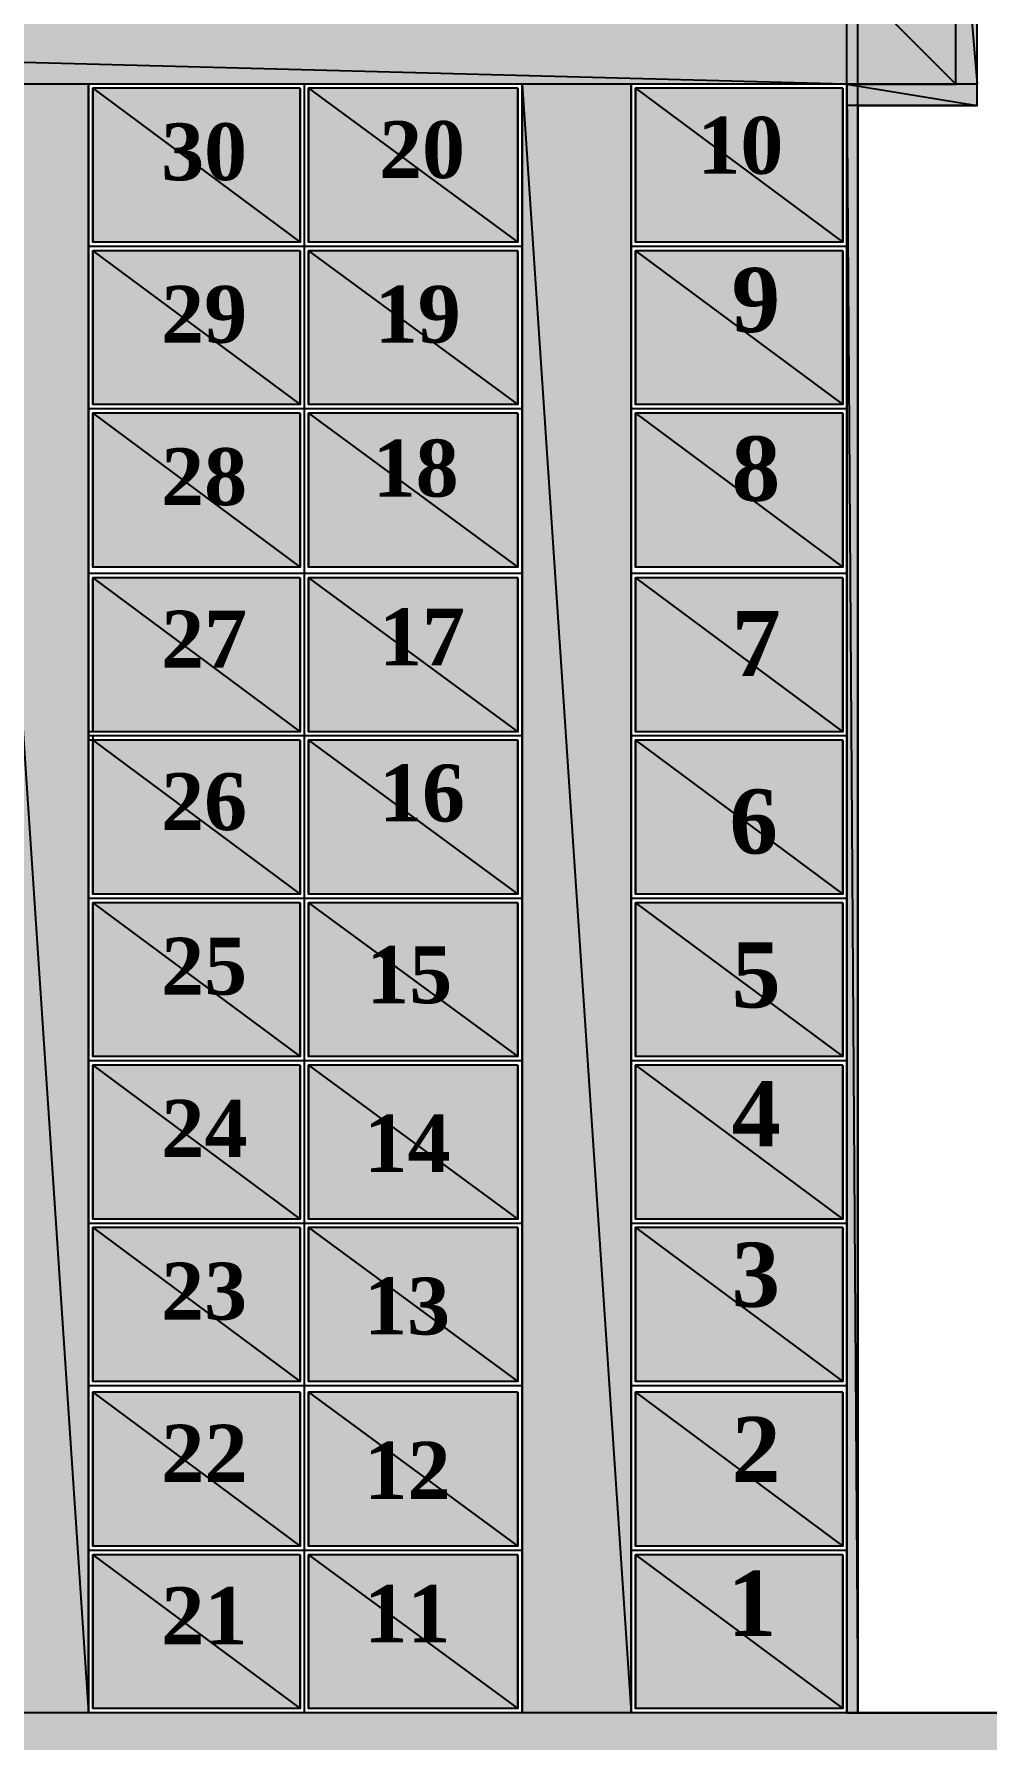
# Model space of a CAD drawing. Header units: millimetres. Extents: x 6 to 745025, y -1528 to 119936.
# Drawn here: x 153.2 to 172.08, y 96.97 to 130.75 of the extents above; entities that cross this region are included whole.
import ezdxf

# ---------------------------------------------------------------- set-up
doc = ezdxf.new("R2010")
doc.units = ezdxf.units.MM
doc.header["$MEASUREMENT"] = 0
doc.layers.get('0').update_dxf_attribs({"linetype": 'CONTINUOUS'})
doc.styles.add('Times New Roman$101H0', font='')
doc.styles.get('Times New Roman$101H0').set_extended_font_data('Times New Roman', bold=True)

msp = doc.modelspace()

# ---------------------------------------------------------------- hatches: boundary and pattern name
at = {"true_color": 0x00b85c}
h = msp.add_hatch(color=0, dxfattribs=at)
h.paths.add_polyline_path([(171.887, 134.719), (171.464, 134.719), (171.887, 129.766)])
h.paths.add_polyline_path([(171.464, 134.719), (171.887, 129.766), (171.464, 129.766)])
at = {"true_color": 0x000078}
h = msp.add_hatch(color=0, dxfattribs=at)
h.paths.add_polyline_path([(169.517, 131.925), (87.602, 131.925), (169.517, 129.766)])
h.paths.add_polyline_path([(87.602, 131.925), (169.517, 129.766), (87.602, 129.766)])
h = msp.add_hatch(color=0, dxfattribs=at)
h.paths.add_polyline_path([(171.464, 131.925), (169.305, 131.925), (171.464, 129.766)])
h.paths.add_polyline_path([(169.305, 131.925), (171.464, 129.766), (169.305, 129.766)])
h = msp.add_hatch(color=0, dxfattribs=at)
h.paths.add_polyline_path([(154.277, 129.766), (152.118, 129.766), (154.277, 97.508)])
h.paths.add_polyline_path([(152.118, 129.766), (154.277, 97.508), (152.118, 97.508)])
h = msp.add_hatch(color=0, dxfattribs=at)
h.paths.add_polyline_path([(165.029, 129.766), (162.87, 129.766), (165.029, 97.508)])
h.paths.add_polyline_path([(162.87, 129.766), (165.029, 97.508), (162.87, 97.508)])
h = msp.add_hatch(color=0, dxfattribs=at)
h.paths.add_polyline_path([(169.517, 129.766), (169.305, 129.766), (169.517, 97.508)])
h.paths.add_polyline_path([(169.305, 129.766), (169.517, 97.508), (169.305, 97.508)])
at = {"true_color": 0x00b85c}
h = msp.add_hatch(color=0, dxfattribs=at)
h.paths.add_polyline_path([(171.887, 129.766), (169.305, 129.766), (171.887, 129.342)])
h.paths.add_polyline_path([(169.305, 129.766), (171.887, 129.342), (169.305, 129.342)])
at = {"true_color": 0x000028}
h = msp.add_hatch(color=0, dxfattribs=at)
h.paths.add_polyline_path([(158.468, 129.681), (154.361, 129.681), (158.468, 126.633)])
h.paths.add_polyline_path([(154.361, 129.681), (158.468, 126.633), (154.361, 126.633)])
h = msp.add_hatch(color=0, dxfattribs=at)
h.paths.add_polyline_path([(162.786, 129.681), (158.637, 129.681), (162.786, 126.633)])
h.paths.add_polyline_path([(158.637, 129.681), (162.786, 126.633), (158.637, 126.633)])
h = msp.add_hatch(color=0, dxfattribs=at)
h.paths.add_polyline_path([(169.22, 129.681), (165.114, 129.681), (169.22, 126.633)])
h.paths.add_polyline_path([(165.114, 129.681), (169.22, 126.633), (165.114, 126.633)])
h = msp.add_hatch(color=0, dxfattribs=at)
h.paths.add_polyline_path([(158.468, 126.464), (154.361, 126.464), (158.468, 123.416)])
h.paths.add_polyline_path([(154.361, 126.464), (158.468, 123.416), (154.361, 123.416)])
h = msp.add_hatch(color=0, dxfattribs=at)
h.paths.add_polyline_path([(162.786, 126.464), (158.637, 126.464), (162.786, 123.416)])
h.paths.add_polyline_path([(158.637, 126.464), (162.786, 123.416), (158.637, 123.416)])
h = msp.add_hatch(color=0, dxfattribs=at)
h.paths.add_polyline_path([(169.22, 126.464), (165.114, 126.464), (169.22, 123.416)])
h.paths.add_polyline_path([(165.114, 126.464), (169.22, 123.416), (165.114, 123.416)])
h = msp.add_hatch(color=0, dxfattribs=at)
h.paths.add_polyline_path([(158.468, 123.246), (154.361, 123.246), (158.468, 120.198)])
h.paths.add_polyline_path([(154.361, 123.246), (158.468, 120.198), (154.361, 120.198)])
h = msp.add_hatch(color=0, dxfattribs=at)
h.paths.add_polyline_path([(162.786, 123.246), (158.637, 123.246), (162.786, 120.198)])
h.paths.add_polyline_path([(158.637, 123.246), (162.786, 120.198), (158.637, 120.198)])
h = msp.add_hatch(color=0, dxfattribs=at)
h.paths.add_polyline_path([(169.22, 123.246), (165.114, 123.246), (169.22, 120.198)])
h.paths.add_polyline_path([(165.114, 123.246), (169.22, 120.198), (165.114, 120.198)])
h = msp.add_hatch(color=0, dxfattribs=at)
h.paths.add_polyline_path([(158.468, 119.987), (154.361, 119.987), (158.468, 116.939)])
h.paths.add_polyline_path([(154.361, 119.987), (158.468, 116.939), (154.361, 116.939)])
h = msp.add_hatch(color=0, dxfattribs=at)
h.paths.add_polyline_path([(162.786, 119.987), (158.637, 119.987), (162.786, 116.939)])
h.paths.add_polyline_path([(158.637, 119.987), (162.786, 116.939), (158.637, 116.939)])
h = msp.add_hatch(color=0, dxfattribs=at)
h.paths.add_polyline_path([(169.22, 119.987), (165.114, 119.987), (169.22, 116.939)])
h.paths.add_polyline_path([(165.114, 119.987), (169.22, 116.939), (165.114, 116.939)])
h = msp.add_hatch(color=0, dxfattribs=at)
h.paths.add_polyline_path([(158.468, 116.769), (154.361, 116.769), (158.468, 113.721)])
h.paths.add_polyline_path([(154.361, 116.769), (158.468, 113.721), (154.361, 113.721)])
h = msp.add_hatch(color=0, dxfattribs=at)
h.paths.add_polyline_path([(162.786, 116.769), (158.637, 116.769), (162.786, 113.721)])
h.paths.add_polyline_path([(158.637, 116.769), (162.786, 113.721), (158.637, 113.721)])
h = msp.add_hatch(color=0, dxfattribs=at)
h.paths.add_polyline_path([(169.22, 116.769), (165.114, 116.769), (169.22, 113.721)])
h.paths.add_polyline_path([(165.114, 116.769), (169.22, 113.721), (165.114, 113.721)])
h = msp.add_hatch(color=0, dxfattribs=at)
h.paths.add_polyline_path([(158.468, 113.552), (154.361, 113.552), (158.468, 110.504)])
h.paths.add_polyline_path([(154.361, 113.552), (158.468, 110.504), (154.361, 110.504)])
h = msp.add_hatch(color=0, dxfattribs=at)
h.paths.add_polyline_path([(162.786, 113.552), (158.637, 113.552), (162.786, 110.504)])
h.paths.add_polyline_path([(158.637, 113.552), (162.786, 110.504), (158.637, 110.504)])
h = msp.add_hatch(color=0, dxfattribs=at)
h.paths.add_polyline_path([(169.22, 113.552), (165.114, 113.552), (169.22, 110.504)])
h.paths.add_polyline_path([(165.114, 113.552), (169.22, 110.504), (165.114, 110.504)])
h = msp.add_hatch(color=0, dxfattribs=at)
h.paths.add_polyline_path([(158.468, 110.335), (154.361, 110.335), (158.468, 107.287)])
h.paths.add_polyline_path([(154.361, 110.335), (158.468, 107.287), (154.361, 107.287)])
h = msp.add_hatch(color=0, dxfattribs=at)
h.paths.add_polyline_path([(162.786, 110.335), (158.637, 110.335), (162.786, 107.287)])
h.paths.add_polyline_path([(158.637, 110.335), (162.786, 107.287), (158.637, 107.287)])
h = msp.add_hatch(color=0, dxfattribs=at)
h.paths.add_polyline_path([(169.22, 110.335), (165.114, 110.335), (169.22, 107.287)])
h.paths.add_polyline_path([(165.114, 110.335), (169.22, 107.287), (165.114, 107.287)])
h = msp.add_hatch(color=0, dxfattribs=at)
h.paths.add_polyline_path([(158.468, 107.117), (154.361, 107.117), (158.468, 104.069)])
h.paths.add_polyline_path([(154.361, 107.117), (158.468, 104.069), (154.361, 104.069)])
h = msp.add_hatch(color=0, dxfattribs=at)
h.paths.add_polyline_path([(162.786, 107.117), (158.637, 107.117), (162.786, 104.069)])
h.paths.add_polyline_path([(158.637, 107.117), (162.786, 104.069), (158.637, 104.069)])
h = msp.add_hatch(color=0, dxfattribs=at)
h.paths.add_polyline_path([(169.22, 107.117), (165.114, 107.117), (169.22, 104.069)])
h.paths.add_polyline_path([(165.114, 107.117), (169.22, 104.069), (165.114, 104.069)])
h = msp.add_hatch(color=0, dxfattribs=at)
h.paths.add_polyline_path([(158.468, 103.858), (154.361, 103.858), (158.468, 100.81)])
h.paths.add_polyline_path([(154.361, 103.858), (158.468, 100.81), (154.361, 100.81)])
h = msp.add_hatch(color=0, dxfattribs=at)
h.paths.add_polyline_path([(162.786, 103.858), (158.637, 103.858), (162.786, 100.81)])
h.paths.add_polyline_path([(158.637, 103.858), (162.786, 100.81), (158.637, 100.81)])
h = msp.add_hatch(color=0, dxfattribs=at)
h.paths.add_polyline_path([(169.22, 103.858), (165.114, 103.858), (169.22, 100.81)])
h.paths.add_polyline_path([(165.114, 103.858), (169.22, 100.81), (165.114, 100.81)])
h = msp.add_hatch(color=0, dxfattribs=at)
h.paths.add_polyline_path([(158.468, 100.64), (154.361, 100.64), (158.468, 97.592)])
h.paths.add_polyline_path([(154.361, 100.64), (158.468, 97.592), (154.361, 97.592)])
h = msp.add_hatch(color=0, dxfattribs=at)
h.paths.add_polyline_path([(162.786, 100.64), (158.637, 100.64), (162.786, 97.592)])
h.paths.add_polyline_path([(158.637, 100.64), (162.786, 97.592), (158.637, 97.592)])
h = msp.add_hatch(color=0, dxfattribs=at)
h.paths.add_polyline_path([(169.22, 100.64), (165.114, 100.64), (169.22, 97.592)])
h.paths.add_polyline_path([(165.114, 100.64), (169.22, 97.592), (165.114, 97.592)])
at = {"true_color": 0x000078}
h = msp.add_hatch(color=0, dxfattribs=at)
h.paths.add_polyline_path([(195.806, 97.508), (104.789, 97.508), (195.806, 95.349)])
h.paths.add_polyline_path([(104.789, 97.508), (195.806, 95.349), (104.789, 95.349)])

# ---------------------------------------------------------------- linework, layer by layer
at = {"color": 0, "linetype": 'Continuous', "lineweight": 25, "true_color": 0x000007}
for p, q in [((171.464, 129.766), (171.464, 135.142)), ((171.887, 129.342), (171.887, 134.719)), ((154.277, 129.766), (154.277, 97.508)), ((158.552, 129.766), (154.277, 129.766)), ((158.552, 129.766), (158.552, 97.508)), ((162.87, 129.766), (158.552, 129.766)), ((162.87, 129.766), (162.87, 97.508)), ((165.029, 129.766), (165.029, 97.508)), ((169.305, 129.766), (165.029, 129.766)), ((169.305, 129.766), (169.305, 97.508)), ((169.305, 129.766), (171.464, 129.766)), ((154.361, 129.681), (154.361, 126.633)), ((158.468, 129.681), (154.361, 129.681)), ((158.468, 129.681), (158.468, 126.633)), ((158.637, 129.681), (158.637, 126.633)), ((162.786, 129.681), (158.637, 129.681)), ((162.786, 129.681), (162.786, 126.633)), ((165.114, 129.681), (165.114, 126.633)), ((169.22, 129.681), (165.114, 129.681)), ((169.22, 129.681), (169.22, 126.633)), ((169.517, 129.342), (169.517, 97.508)), ((169.517, 129.342), (171.887, 129.342)), ((158.552, 126.548), (154.277, 126.548)), ((158.468, 126.633), (154.361, 126.633)), ((154.361, 126.464), (154.361, 123.416)), ((158.468, 126.464), (154.361, 126.464)), ((158.468, 126.464), (158.468, 123.416)), ((162.87, 126.548), (158.552, 126.548)), ((162.786, 126.633), (158.637, 126.633)), ((158.637, 126.464), (158.637, 123.416)), ((162.786, 126.464), (158.637, 126.464)), ((162.786, 126.464), (162.786, 123.416)), ((169.305, 126.548), (165.029, 126.548)), ((169.22, 126.633), (165.114, 126.633)), ((165.114, 126.464), (165.114, 123.416)), ((169.22, 126.464), (165.114, 126.464)), ((169.22, 126.464), (169.22, 123.416)), ((158.552, 123.331), (154.277, 123.331)), ((158.468, 123.416), (154.361, 123.416)), ((162.87, 123.331), (158.552, 123.331)), ((162.786, 123.416), (158.637, 123.416)), ((169.305, 123.331), (165.029, 123.331)), ((169.305, 123.331), (165.029, 123.331)), ((169.22, 123.416), (165.114, 123.416)), ((154.361, 123.246), (154.361, 120.198)), ((158.468, 123.246), (154.361, 123.246)), ((158.468, 123.246), (158.468, 120.198)), ((158.637, 123.246), (158.637, 120.198)), ((162.786, 123.246), (158.637, 123.246)), ((162.786, 123.246), (162.786, 120.198)), ((165.114, 123.246), (165.114, 120.198)), ((169.22, 123.246), (165.114, 123.246)), ((169.22, 123.246), (169.22, 120.198)), ((158.552, 120.071), (154.277, 120.071)), ((158.468, 120.198), (154.361, 120.198)), ((154.361, 119.987), (154.361, 116.939)), ((158.468, 119.987), (154.361, 119.987)), ((158.468, 119.987), (158.468, 116.939)), ((162.87, 120.071), (158.552, 120.071)), ((162.786, 120.198), (158.637, 120.198)), ((158.637, 119.987), (158.637, 116.939)), ((162.786, 119.987), (158.637, 119.987)), ((162.786, 119.987), (162.786, 116.939)), ((169.305, 120.071), (165.029, 120.071)), ((169.22, 120.198), (165.114, 120.198)), ((165.114, 119.987), (165.114, 116.939)), ((169.22, 119.987), (165.114, 119.987)), ((169.22, 119.987), (169.22, 116.939)), ((158.468, 116.939), (154.277, 116.939)), ((162.786, 116.939), (158.637, 116.939)), ((169.22, 116.939), (165.114, 116.939)), ((158.552, 116.854), (154.277, 116.854)), ((158.468, 116.769), (154.277, 116.769)), ((154.361, 116.854), (154.361, 113.721)), ((158.468, 116.769), (158.468, 113.721)), ((162.87, 116.854), (158.552, 116.854)), ((158.637, 116.769), (158.637, 113.721)), ((162.786, 116.769), (158.637, 116.769)), ((162.786, 116.769), (162.786, 113.721)), ((169.305, 116.854), (165.029, 116.854)), ((165.114, 116.769), (165.114, 113.721)), ((169.22, 116.769), (165.114, 116.769)), ((169.22, 116.769), (169.22, 113.721)), ((158.552, 113.637), (154.277, 113.637)), ((158.468, 113.721), (154.361, 113.721)), ((154.361, 113.552), (154.361, 110.504)), ((158.468, 113.552), (154.361, 113.552)), ((158.468, 113.552), (158.468, 110.504)), ((162.87, 113.637), (158.552, 113.637)), ((162.786, 113.721), (158.637, 113.721)), ((158.637, 113.552), (158.637, 110.504)), ((162.786, 113.552), (158.637, 113.552)), ((162.786, 113.552), (162.786, 110.504)), ((169.305, 113.637), (165.029, 113.637)), ((169.22, 113.721), (165.114, 113.721)), ((165.114, 113.552), (165.114, 110.504)), ((169.22, 113.552), (165.114, 113.552)), ((169.22, 113.552), (169.22, 110.504)), ((158.468, 110.504), (154.361, 110.504)), ((162.786, 110.504), (158.637, 110.504)), ((169.22, 110.504), (165.114, 110.504)), ((158.552, 110.419), (154.277, 110.419)), ((154.361, 110.335), (154.361, 107.287)), ((158.468, 110.335), (154.361, 110.335)), ((158.468, 110.335), (158.468, 107.287)), ((162.87, 110.419), (158.552, 110.419)), ((158.637, 110.335), (158.637, 107.287)), ((162.786, 110.335), (158.637, 110.335)), ((162.786, 110.335), (162.786, 107.287)), ((169.305, 110.419), (165.029, 110.419)), ((165.114, 110.335), (165.114, 107.287)), ((169.22, 110.335), (165.114, 110.335)), ((169.22, 110.335), (169.22, 107.287)), ((158.552, 107.202), (154.277, 107.202)), ((158.468, 107.287), (154.361, 107.287)), ((154.361, 107.117), (154.361, 104.069)), ((158.468, 107.117), (154.361, 107.117)), ((158.468, 107.117), (158.468, 104.069)), ((162.87, 107.202), (158.552, 107.202)), ((162.786, 107.287), (158.637, 107.287)), ((158.637, 107.117), (158.637, 104.069)), ((162.786, 107.117), (158.637, 107.117)), ((162.786, 107.117), (162.786, 104.069)), ((169.305, 107.202), (165.029, 107.202)), ((169.22, 107.287), (165.114, 107.287)), ((165.114, 107.117), (165.114, 104.069)), ((169.22, 107.117), (165.114, 107.117)), ((169.22, 107.117), (169.22, 104.069)), ((158.468, 104.069), (154.361, 104.069)), ((162.786, 104.069), (158.637, 104.069)), ((169.22, 104.069), (165.114, 104.069)), ((158.552, 103.985), (154.277, 103.985)), ((154.361, 103.858), (154.361, 100.81)), ((158.468, 103.858), (154.361, 103.858)), ((158.468, 103.858), (158.468, 100.81)), ((162.87, 103.985), (158.552, 103.985)), ((158.637, 103.858), (158.637, 100.81)), ((162.786, 103.858), (158.637, 103.858)), ((162.786, 103.858), (162.786, 100.81)), ((169.305, 103.985), (165.029, 103.985)), ((165.114, 103.858), (165.114, 100.81)), ((169.22, 103.858), (165.114, 103.858)), ((169.22, 103.858), (169.22, 100.81)), ((158.552, 100.725), (154.277, 100.725)), ((158.468, 100.81), (154.361, 100.81)), ((162.87, 100.725), (158.552, 100.725)), ((162.786, 100.81), (158.637, 100.81)), ((169.305, 100.725), (165.029, 100.725)), ((169.22, 100.81), (165.114, 100.81)), ((154.361, 100.64), (154.361, 97.592)), ((158.468, 100.64), (154.361, 100.64)), ((158.468, 100.64), (158.468, 97.592)), ((158.637, 100.64), (158.637, 97.592)), ((162.786, 100.64), (158.637, 100.64)), ((162.786, 100.64), (162.786, 97.592)), ((165.114, 100.64), (165.114, 97.592)), ((169.22, 100.64), (165.114, 100.64)), ((169.22, 100.64), (169.22, 97.592)), ((158.552, 97.508), (154.277, 97.508)), ((158.468, 97.592), (154.361, 97.592)), ((162.87, 97.508), (158.552, 97.508)), ((162.786, 97.592), (158.637, 97.592)), ((169.305, 97.508), (165.029, 97.508)), ((169.22, 97.592), (165.114, 97.592)), ((169.305, 97.508), (190.641, 97.508))]:
    msp.add_line(p, q, dxfattribs=at)
at = {"color": 0, "linetype": 'Continuous', "lineweight": -2, "true_color": 0x00b85c}
for points in [[(171.887, 134.719), (171.464, 134.719), (171.887, 129.766)], [(171.464, 134.719), (171.887, 129.766), (171.464, 129.766)], [(171.887, 129.766), (169.305, 129.766), (171.887, 129.342)], [(169.305, 129.766), (171.887, 129.342), (169.305, 129.342)]]:
    msp.add_lwpolyline(points, close=True, dxfattribs=at)
at = {"color": 0, "linetype": 'Continuous', "lineweight": -2, "true_color": 0x000078}
for points in [[(169.517, 131.925), (87.602, 131.925), (169.517, 129.766)], [(87.602, 131.925), (169.517, 129.766), (87.602, 129.766)], [(171.464, 131.925), (169.305, 131.925), (171.464, 129.766)], [(169.305, 131.925), (171.464, 129.766), (169.305, 129.766)], [(154.277, 129.766), (152.118, 129.766), (154.277, 97.508)], [(152.118, 129.766), (154.277, 97.508), (152.118, 97.508)], [(165.029, 129.766), (162.87, 129.766), (165.029, 97.508)], [(162.87, 129.766), (165.029, 97.508), (162.87, 97.508)], [(169.517, 129.766), (169.305, 129.766), (169.517, 97.508)], [(169.305, 129.766), (169.517, 97.508), (169.305, 97.508)], [(195.806, 97.508), (104.789, 97.508), (195.806, 95.349)]]:
    msp.add_lwpolyline(points, close=True, dxfattribs=at)
at = {"color": 0, "linetype": 'Continuous', "lineweight": -2, "true_color": 0x000028}
for points in [[(158.468, 129.681), (154.361, 129.681), (158.468, 126.633)], [(154.361, 129.681), (158.468, 126.633), (154.361, 126.633)], [(162.786, 129.681), (158.637, 129.681), (162.786, 126.633)], [(158.637, 129.681), (162.786, 126.633), (158.637, 126.633)], [(169.22, 129.681), (165.114, 129.681), (169.22, 126.633)], [(165.114, 129.681), (169.22, 126.633), (165.114, 126.633)], [(158.468, 126.464), (154.361, 126.464), (158.468, 123.416)], [(154.361, 126.464), (158.468, 123.416), (154.361, 123.416)], [(162.786, 126.464), (158.637, 126.464), (162.786, 123.416)], [(158.637, 126.464), (162.786, 123.416), (158.637, 123.416)], [(169.22, 126.464), (165.114, 126.464), (169.22, 123.416)], [(165.114, 126.464), (169.22, 123.416), (165.114, 123.416)], [(158.468, 123.246), (154.361, 123.246), (158.468, 120.198)], [(154.361, 123.246), (158.468, 120.198), (154.361, 120.198)], [(162.786, 123.246), (158.637, 123.246), (162.786, 120.198)], [(158.637, 123.246), (162.786, 120.198), (158.637, 120.198)], [(169.22, 123.246), (165.114, 123.246), (169.22, 120.198)], [(165.114, 123.246), (169.22, 120.198), (165.114, 120.198)], [(158.468, 119.987), (154.361, 119.987), (158.468, 116.939)], [(154.361, 119.987), (158.468, 116.939), (154.361, 116.939)], [(162.786, 119.987), (158.637, 119.987), (162.786, 116.939)], [(158.637, 119.987), (162.786, 116.939), (158.637, 116.939)], [(169.22, 119.987), (165.114, 119.987), (169.22, 116.939)], [(165.114, 119.987), (169.22, 116.939), (165.114, 116.939)], [(158.468, 116.769), (154.361, 116.769), (158.468, 113.721)], [(154.361, 116.769), (158.468, 113.721), (154.361, 113.721)], [(162.786, 116.769), (158.637, 116.769), (162.786, 113.721)], [(158.637, 116.769), (162.786, 113.721), (158.637, 113.721)], [(169.22, 116.769), (165.114, 116.769), (169.22, 113.721)], [(165.114, 116.769), (169.22, 113.721), (165.114, 113.721)], [(158.468, 113.552), (154.361, 113.552), (158.468, 110.504)], [(154.361, 113.552), (158.468, 110.504), (154.361, 110.504)], [(162.786, 113.552), (158.637, 113.552), (162.786, 110.504)], [(158.637, 113.552), (162.786, 110.504), (158.637, 110.504)], [(169.22, 113.552), (165.114, 113.552), (169.22, 110.504)], [(165.114, 113.552), (169.22, 110.504), (165.114, 110.504)], [(158.468, 110.335), (154.361, 110.335), (158.468, 107.287)], [(154.361, 110.335), (158.468, 107.287), (154.361, 107.287)], [(162.786, 110.335), (158.637, 110.335), (162.786, 107.287)], [(158.637, 110.335), (162.786, 107.287), (158.637, 107.287)], [(169.22, 110.335), (165.114, 110.335), (169.22, 107.287)], [(165.114, 110.335), (169.22, 107.287), (165.114, 107.287)], [(158.468, 107.117), (154.361, 107.117), (158.468, 104.069)], [(154.361, 107.117), (158.468, 104.069), (154.361, 104.069)], [(162.786, 107.117), (158.637, 107.117), (162.786, 104.069)], [(158.637, 107.117), (162.786, 104.069), (158.637, 104.069)], [(169.22, 107.117), (165.114, 107.117), (169.22, 104.069)], [(165.114, 107.117), (169.22, 104.069), (165.114, 104.069)], [(158.468, 103.858), (154.361, 103.858), (158.468, 100.81)], [(154.361, 103.858), (158.468, 100.81), (154.361, 100.81)], [(162.786, 103.858), (158.637, 103.858), (162.786, 100.81)], [(158.637, 103.858), (162.786, 100.81), (158.637, 100.81)], [(169.22, 103.858), (165.114, 103.858), (169.22, 100.81)], [(165.114, 103.858), (169.22, 100.81), (165.114, 100.81)], [(158.468, 100.64), (154.361, 100.64), (158.468, 97.592)], [(154.361, 100.64), (158.468, 97.592), (154.361, 97.592)], [(162.786, 100.64), (158.637, 100.64), (162.786, 97.592)], [(158.637, 100.64), (162.786, 97.592), (158.637, 97.592)], [(169.22, 100.64), (165.114, 100.64), (169.22, 97.592)], [(165.114, 100.64), (169.22, 97.592), (165.114, 97.592)]]:
    msp.add_lwpolyline(points, close=True, dxfattribs=at)

# ---------------------------------------------------------------- texts
at = {"color": 0, "true_color": 0x000007, "style": 'Times New Roman$101H0'}
for s, height, p in [('20', 1.1269, (160.034, 127.903)), ('10', 1.1269, (166.342, 127.988)), ('30', 1.1266, (155.716, 127.861)), ('9', 1.271, (167.019, 124.855)), ('29', 1.1269, (155.716, 124.643)), ('19', 1.1269, (159.949, 124.643)), ('18', 1.1269, (159.907, 121.595)), ('8', 1.274, (167.019, 121.511)), ('28', 1.1269, (155.716, 121.426)), ('27', 1.1269, (155.716, 118.209)), ('17', 1.1269, (160.034, 118.251)), ('7', 1.288, (167.019, 118.039)), ('16', 1.1269, (160.034, 115.161)), ('26', 1.1269, (155.716, 114.991)), ('6', 1.271, (166.977, 114.526)), ('25', 1.1269, (155.716, 111.732)), ('15', 1.1269, (159.78, 111.562)), ('5', 1.288, (167.019, 111.478)), ('4', 1.288, (167.019, 108.726)), ('24', 1.134, (155.716, 108.514)), ('14', 1.134, (159.738, 108.218)), ('3', 1.27, (167.019, 105.551)), ('23', 1.1266, (155.716, 105.297)), ('13', 1.1266, (159.738, 105.001)), ('2', 1.288, (167.019, 102.08)), ('22', 1.134, (155.716, 102.08)), ('12', 1.134, (159.738, 101.741)), ('21', 1.134, (155.716, 98.862)), ('11', 1.134, (159.738, 98.905)), ('1', 1.288, (166.934, 99.032))]:
    msp.add_text(s, height=height, dxfattribs=at).set_placement(p)

doc.saveas('drawing.dxf')
